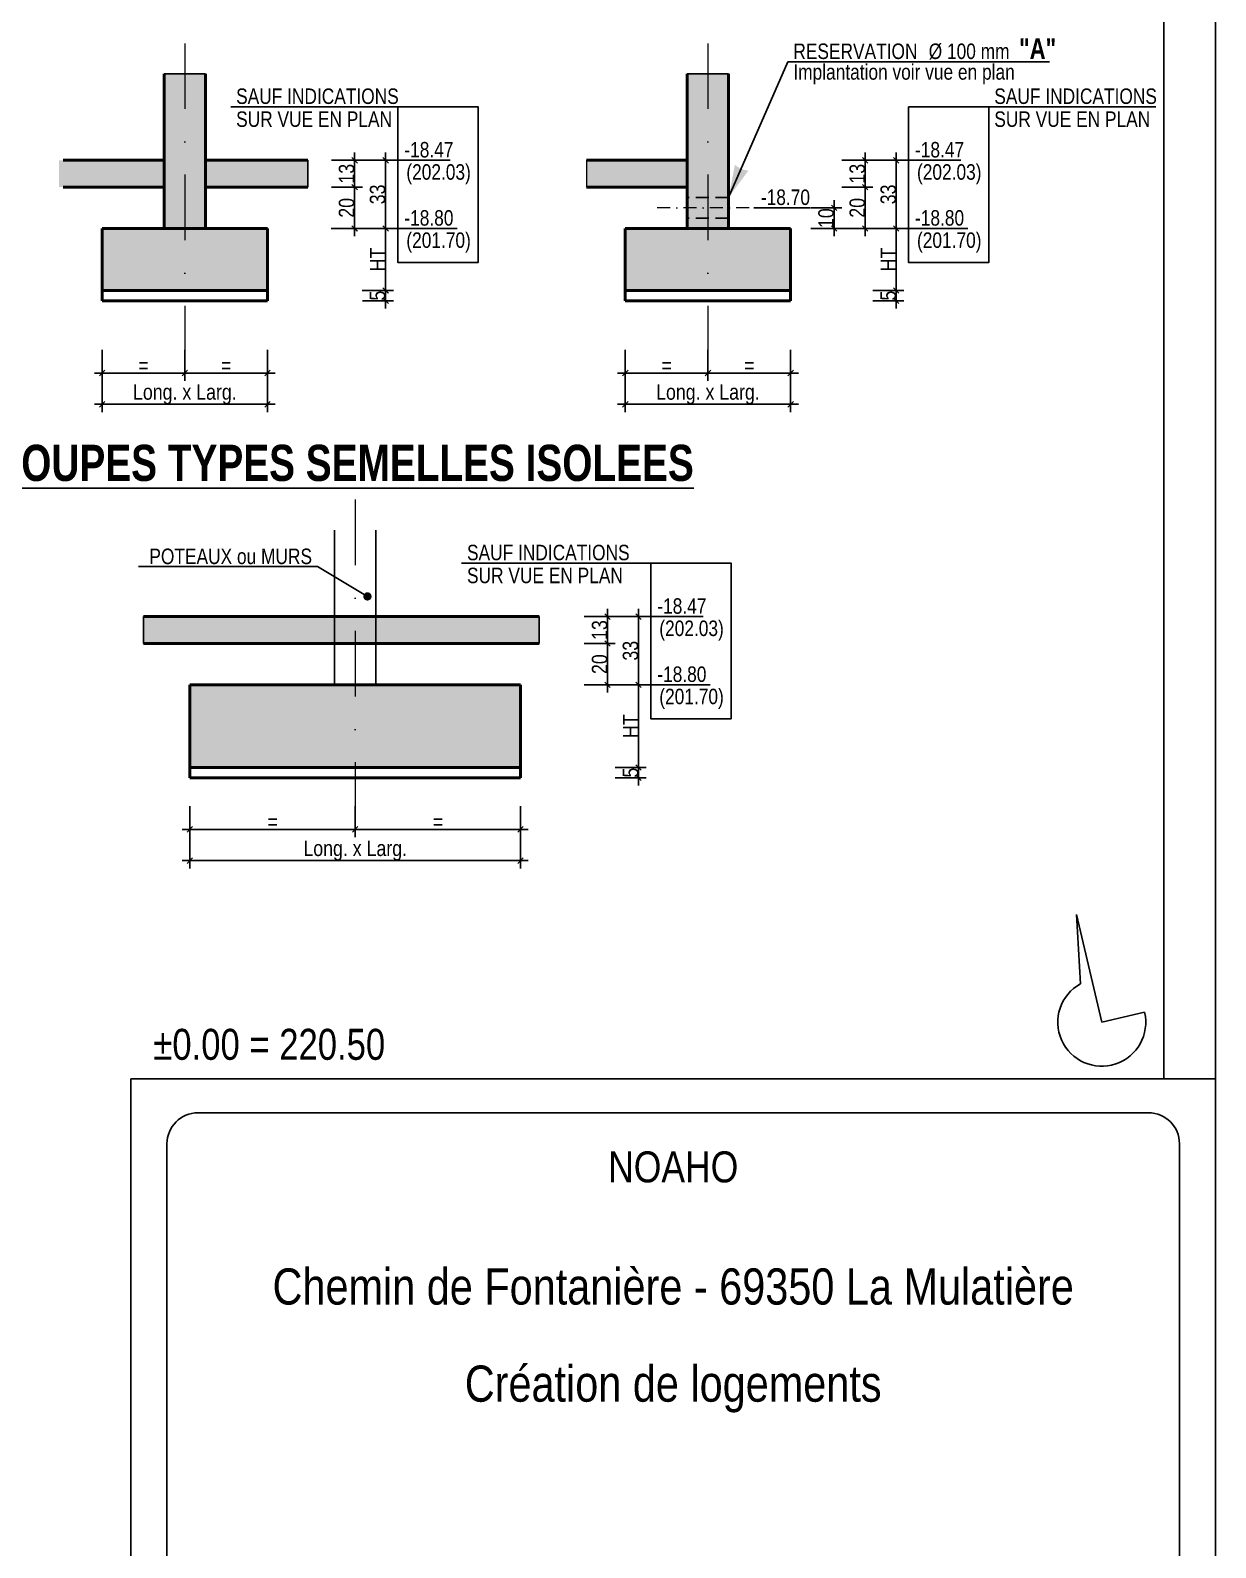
# Model space of a CAD drawing. Header units: centimetres. Extents: x -40 to 58779, y 2083 to 6283.
# Drawn here: x 57632 to 58779, y 3114 to 4583 of the extents above; entities that cross this region are included whole.
import ezdxf
from ezdxf.enums import TextEntityAlignment as Align

# ---------------------------------------------------------------- set-up
doc = ezdxf.new("R2010")
doc.units = ezdxf.units.CM
doc.header["$PDMODE"] = 1
doc.header["$PDSIZE"] = -2
for name, pattern in [('CACHEX2', [19.05, 12.7, -6.35]), ('TIRETPT2', [12.7, 6.35, -3.175, 0, -3.175]), ('TIRETPTX2', [50.8, 25.4, -12.7, 0, -12.7])]:
    doc.linetypes.add(name, pattern=pattern)
for name, color, linetype in [('01-cartouche', 7, 'Continuous'), ('01-cartouche-cage A', 7, 'Continuous'), ('01_cote_gen', 4, 'Continuous'), ('01_linteaux', 2, 'Continuous'), ('01_poch_BN', 9, 'Continuous'), ('01_poch_murs', 253, 'Continuous'), ('01_poch_poteaux', 250, 'Continuous'), ('01_texte', 230, 'Continuous'), ('AA_COTES', 2, 'Continuous')]:
    doc.layers.add(name, color=color, linetype=linetype)
doc.layers.add('01_murs_coup', color=5, linetype='Continuous', lineweight=60)
doc.layers.add('01_tram_axes', color=2, linetype='TIRETPTX2', lineweight=9)
doc.styles.add('impact', font='impact.ttf')
doc.styles.add('MATTE_TXT', font='arial.ttf')
doc.styles.add('STYLE2', font='ARIALN.TTF')
doc.styles.add('stylemattecart', font='ARIALN.TTF')
doc.dimstyles.new('JB25', dxfattribs={"dimscale": 0.1, "dimtxt": 150, "dimasz": 15, "dimexe": 0.1, "dimexo": 0.1, "dimgap": 0.09, "dimtad": 1, "dimdec": 1, "dimlfac": 0.5, "dimdsep": 46, "dimtxsty": 'STYLE2', "dimblk1": 'BOND_G', "dimblk2": 'BOND_D', "dimsah": 1, "dimcen": 1.5, "dimdle": 0.01, "dimse1": 1, "dimse2": 1, "dimclrd": 4, "dimclre": 2, "dimclrt": 6, "dimazin": 2, "dimtfac": 2.333333, "dimtdec": 1, "dimtix": 1, "dimtmove": 2, "dimatfit": 3, "dimldrblk": 'BOND_G', "dimfxl": 1, "dimtolj": 1, "dimtzin": 0, "dimarcsym": 0})

# ---------------------------------------------------------------- blocks, each defined once
blk = doc.blocks.new('cartstruc')
at = {"layer": '01-cartouche-cage A', "linetype": 'Continuous'}
for p, q in [((0, 1485), (-1050, 1485)), ((-1050, 1485), (-1050, 0)), ((0, 0), (0, 1485))]:
    blk.add_line(p, q, dxfattribs=at)
at = {"layer": '01-cartouche-cage A', "color": 7, "linetype": 'Continuous'}
for p, q in [((-985, 1452), (-65, 1452)), ((-1015, 60), (-1015, 1422)), ((-35, 1422), (-35, 292.1))]:
    blk.add_line(p, q, dxfattribs=at)
for centre, start, end in [((-985, 1422), 90, 180), ((-65, 1422), 0, 90)]:
    blk.add_arc(centre, 30, start, end, dxfattribs=at)
at = {"layer": '01-cartouche-cage A', "color": 7, "style": 'stylemattecart'}
for tag, height, p in [('NOMCLIENT', 30, (-525, 1399.6)), ('ADRESSE1CLIENT', 25, (-525, 1326.7)), ('ADRESSE2CLIENT', 25, (-525, 1283.9)), ('NOMAFFAIRE1', 45, (-525.1, 1189.8)), ('NOMAFFAIRE2', 45, (-525.1, 1110.4)), ('NOMAFFAIRE3', 45, (-525.1, 1031.7)), ('ADRESSE1AFFAIRE', 20, (-525.1, 943.3)), ('ADRESSE2AFFAIRE', 20, (-525.1, 909.2)), ('INDICE-A', 15, (-959.1, 428.4)), ('DATE-A', 15, (-861.9, 428.4)), ('INDICE-B', 15, (-959.1, 400.5)), ('DATE-B', 15, (-861.9, 400.5)), ('INDICE-C', 15, (-959.1, 369.4)), ('DATE-C', 15, (-861.9, 369.4)), ('INDICE-D', 15, (-959.1, 338.3)), ('DATE-D', 15, (-861.9, 338.3)), ('INDICE-E', 15, (-959.1, 307.2)), ('DATE-E', 15, (-861.9, 307.2)), ('INDICE-F', 15, (-959.1, 276.1)), ('DATE-F', 15, (-861.9, 276.1))]:
    blk.add_attdef(tag, text='', height=height, dxfattribs=at).set_placement(p, align=Align.MIDDLE_CENTER)
for tag, height, p in [('NOMARCHI', 15, (-831.1, 803.3)), ('MODEL', 15, (-408.9, 803.3)), ('BETSTRUCTURE', 15, (-831.1, 776.5)), ('MOE', 15, (-408.9, 776.5)), ('BETFLUIDES', 15, (-831.1, 749.5)), ('CSPS', 15, (-408.9, 749.5)), ('ECONOMISTE', 15, (-831.1, 722.7)), ('OPC', 15, (-408.9, 722.7)), ('BDC', 15, (-831.1, 695.9)), ('NOMENTREPRISE', 15, (-408.9, 695.9)), ('NUMBAT', 27, (-249.5, 614.7)), ('PHASE', 35, (-249.5, 537.9)), ('CONT-SOL', 12, (-138.6, 490.2)), ('NOMDESS', 15, (-451.8, 132.3)), ('NOMING', 15, (-451.8, 104.3)), ('ECH', 15, (-451.8, 76.3)), ('NUMAFF', 25, (-196.3, 48.9))]:
    blk.add_attdef(tag, text='', height=height, dxfattribs=at).set_placement(p, align=Align.BOTTOM_LEFT)
at = {"layer": '01-cartouche-cage A', "color": 7, "style": 'stylemattecart', "width": 0.8}
for tag, p in [('TITRTEPLAN1', (-677.3, 664.6)), ('TITRTEPLAN2', (-677.3, 610.2)), ('TITRTEPLAN3', (-677.3, 556)), ('TITRTEPLAN4', (-677.3, 501.4))]:
    blk.add_attdef(tag, text='', height=33, dxfattribs=at).set_placement(p, align=Align.MIDDLE_CENTER)
at = {"layer": '01-cartouche-cage A', "color": 7, "style": 'stylemattecart'}
for tag, p in [('MODIF-A', (-802.6, 428.4)), ('MODIF-B', (-802.6, 400.5)), ('MODIF-C', (-802.6, 369.4)), ('MODIF-D', (-802.6, 338.3)), ('MODIF-E', (-802.6, 307.2)), ('MODIF-F', (-802.6, 276.1))]:
    blk.add_attdef(tag, text='', height=15, dxfattribs=at).set_placement(p, align=Align.MIDDLE_LEFT)
at = {"layer": '01-cartouche-cage A', "color": 255, "style": 'stylemattecart'}
for tag, height, p in [('N°P', 35, (-321, 256)), ('IP', 35, (-210.3, 256)), ('DATEPLAN', 15, (-257.7, 226.8))]:
    blk.add_attdef(tag, text='', height=height, dxfattribs=at).set_placement(p, align=Align.BOTTOM_LEFT)
blk = doc.blocks.new('BOND_G')
at = {"layer": 'AA_COTES', "color": 0}
for p, q in [((0, -5), (0, 15)), ((5, 0), (-5, 0)), ((1.77, 1.77), (-1.77, -1.77))]:
    blk.add_line(p, q, dxfattribs=at)
blk = doc.blocks.new('BOND_D')
at = {"layer": 'AA_COTES', "color": 0}
for p, q in [((5, 0), (-5, 0)), ((-1.77, -1.77), (1.77, 1.77)), ((0, 5), (0, -15))]:
    blk.add_line(p, q, dxfattribs=at)
blk = doc.blocks.new('*D1746')
at = {"layer": '01_poch_poteaux', "color": 4, "lineweight": -2, "transparency": 16777216}
blk.add_line((58105, 3809.3), (57948, 3809.3), dxfattribs=at)
at = {"layer": 'Defpoints', "color": 0, "lineweight": 0, "transparency": 16777216}
for p in [(58106.5, 3859.2), (57946.5, 3847.3), (57946.5, 3809.3)]:
    blk.add_point(p, dxfattribs=at)
at = {"layer": '01_poch_poteaux', "color": 4, "lineweight": -2, "transparency": 16777216, "xscale": 1.5, "yscale": 1.5, "zscale": 1.5, "rotation": 180}
blk.add_blockref('BOND_D', (57946.5, 3809.3), dxfattribs=at)
at = {"layer": '01_poch_poteaux', "color": 4, "lineweight": -2, "transparency": 16777216, "xscale": 1.5, "yscale": 1.5, "zscale": 1.5}
blk.add_blockref('BOND_G', (58106.5, 3809.3), dxfattribs=at)
at = {"layer": '01_poch_poteaux', "color": 6, "transparency": 16777216, "insert": (58026.5, 3816.8), "char_height": 15, "attachment_point": 5, "style": 'STYLE2'}
blk.add_mtext('\\A1;=', dxfattribs=at)
blk = doc.blocks.new('*D1747')
at = {"layer": '01_poch_poteaux', "color": 4, "lineweight": -2, "transparency": 16777216}
blk.add_line((57945, 3809.3), (57788, 3809.3), dxfattribs=at)
at = {"layer": 'Defpoints', "color": 0, "lineweight": 0, "transparency": 16777216}
for p in [(57946.5, 3859.2), (57786.5, 3847.3), (57786.5, 3809.3)]:
    blk.add_point(p, dxfattribs=at)
at = {"layer": '01_poch_poteaux', "color": 4, "lineweight": -2, "transparency": 16777216, "xscale": 1.5, "yscale": 1.5, "zscale": 1.5, "rotation": 180}
blk.add_blockref('BOND_D', (57786.5, 3809.3), dxfattribs=at)
at = {"layer": '01_poch_poteaux', "color": 4, "lineweight": -2, "transparency": 16777216, "xscale": 1.5, "yscale": 1.5, "zscale": 1.5}
blk.add_blockref('BOND_G', (57946.5, 3809.3), dxfattribs=at)
at = {"layer": '01_poch_poteaux', "color": 6, "transparency": 16777216, "insert": (57866.5, 3816.8), "char_height": 15, "attachment_point": 5, "style": 'STYLE2'}
blk.add_mtext('\\A1;=', dxfattribs=at)
blk = doc.blocks.new('*D1748')
at = {"layer": '01_cote_gen', "color": 4, "lineweight": -2, "transparency": 16777216}
blk.add_line((58190.7, 4013.7), (58190.7, 3990.7), dxfattribs=at)
at = {"layer": 'Defpoints', "color": 0, "lineweight": 0, "transparency": 16777216}
for p in [(58168.2, 4015.2), (58168.2, 3989.2), (58190.7, 3989.2)]:
    blk.add_point(p, dxfattribs=at)
at = {"layer": '01_cote_gen', "color": 4, "lineweight": -2, "transparency": 16777216, "xscale": 1.5, "yscale": 1.5, "zscale": 1.5}
for name, p, rotation in [('BOND_G', (58190.7, 4015.2), 90), ('BOND_D', (58190.7, 3989.2), 270)]:
    blk.add_blockref(name, p, dxfattribs=dict(at, rotation=rotation))
at = {"layer": '01_cote_gen', "color": 6, "transparency": 16777216, "insert": (58183.1, 4002.2), "char_height": 15, "attachment_point": 5, "rotation": 90, "style": 'STYLE2'}
blk.add_mtext('\\A1;13', dxfattribs=at)
blk = doc.blocks.new('*D1749')
at = {"layer": '01_cote_gen', "color": 4, "lineweight": -2, "transparency": 16777216}
blk.add_line((58190.7, 3987.7), (58190.7, 3950.7), dxfattribs=at)
at = {"layer": 'Defpoints', "color": 0, "lineweight": 0, "transparency": 16777216}
for p in [(58168.2, 3989.2), (58150.3, 3949.2), (58190.7, 3949.2)]:
    blk.add_point(p, dxfattribs=at)
at = {"layer": '01_cote_gen', "color": 4, "lineweight": -2, "transparency": 16777216, "xscale": 1.5, "yscale": 1.5, "zscale": 1.5}
for name, p, rotation in [('BOND_G', (58190.7, 3989.2), 90), ('BOND_D', (58190.7, 3949.2), 270)]:
    blk.add_blockref(name, p, dxfattribs=dict(at, rotation=rotation))
at = {"layer": '01_cote_gen', "color": 6, "transparency": 16777216, "insert": (58183.1, 3969.2), "char_height": 15, "attachment_point": 5, "rotation": 90, "style": 'STYLE2'}
blk.add_mtext('\\A1;20', dxfattribs=at)
blk = doc.blocks.new('*D1750')
at = {"layer": '01_cote_gen', "color": 4, "lineweight": -2, "transparency": 16777216}
blk.add_line((58105, 3779), (57788, 3779), dxfattribs=at)
at = {"layer": 'Defpoints', "color": 0, "lineweight": 0, "transparency": 16777216}
for p in [(57786.5, 3801.8), (58106.5, 3801.8), (57786.5, 3779)]:
    blk.add_point(p, dxfattribs=at)
at = {"layer": '01_cote_gen', "color": 4, "lineweight": -2, "transparency": 16777216, "xscale": 1.5, "yscale": 1.5, "zscale": 1.5, "rotation": 180}
blk.add_blockref('BOND_D', (57786.5, 3779), dxfattribs=at)
at = {"layer": '01_cote_gen', "color": 4, "lineweight": -2, "transparency": 16777216, "xscale": 1.5, "yscale": 1.5, "zscale": 1.5}
blk.add_blockref('BOND_G', (58106.5, 3779), dxfattribs=at)
at = {"layer": '01_cote_gen', "color": 6, "transparency": 16777216, "insert": (57946.5, 3788.7), "char_height": 15, "attachment_point": 5, "style": 'STYLE2'}
blk.add_mtext('\\A1;Long. x Larg.', dxfattribs=at)
blk = doc.blocks.new('*D1751')
at = {"layer": '01_cote_gen', "color": 4, "lineweight": -2, "transparency": 16777216}
blk.add_line((58220.7, 3867.7), (58220.7, 3860.7), dxfattribs=at)
at = {"layer": 'Defpoints', "color": 0, "lineweight": 0, "transparency": 16777216}
for p in [(58180.3, 3869.2), (58180.3, 3859.2), (58220.7, 3859.2)]:
    blk.add_point(p, dxfattribs=at)
at = {"layer": '01_cote_gen', "color": 4, "lineweight": -2, "transparency": 16777216, "xscale": 1.5, "yscale": 1.5, "zscale": 1.5}
for name, p, rotation in [('BOND_G', (58220.7, 3869.2), 90), ('BOND_D', (58220.7, 3859.2), 270)]:
    blk.add_blockref(name, p, dxfattribs=dict(at, rotation=rotation))
at = {"layer": '01_cote_gen', "color": 6, "transparency": 16777216, "insert": (58213.1, 3864.2), "char_height": 15, "attachment_point": 5, "rotation": 90, "style": 'STYLE2'}
blk.add_mtext('\\A1;5', dxfattribs=at)
blk = doc.blocks.new('*D1752')
at = {"layer": '01_cote_gen', "color": 4, "lineweight": -2, "transparency": 16777216}
blk.add_line((58220.7, 3947.7), (58220.7, 3870.7), dxfattribs=at)
at = {"layer": 'Defpoints', "color": 0, "lineweight": 0, "transparency": 16777216}
for p in [(58198.2, 3949.2), (58198.2, 3869.2), (58220.7, 3869.2)]:
    blk.add_point(p, dxfattribs=at)
at = {"layer": '01_cote_gen', "color": 4, "lineweight": -2, "transparency": 16777216, "xscale": 1.5, "yscale": 1.5, "zscale": 1.5}
for name, p, rotation in [('BOND_G', (58220.7, 3949.2), 90), ('BOND_D', (58220.7, 3869.2), 270)]:
    blk.add_blockref(name, p, dxfattribs=dict(at, rotation=rotation))
at = {"layer": '01_cote_gen', "color": 6, "transparency": 16777216, "insert": (58213.2, 3909.2), "char_height": 15, "attachment_point": 5, "rotation": 90, "style": 'STYLE2'}
blk.add_mtext('\\A1;HT', dxfattribs=at)
blk = doc.blocks.new('*D1753')
at = {"layer": '01_cote_gen', "color": 4, "lineweight": -2, "transparency": 16777216}
blk.add_line((58220.7, 4013.7), (58220.7, 3950.7), dxfattribs=at)
at = {"layer": 'Defpoints', "color": 0, "lineweight": 0, "transparency": 16777216}
for p in [(58198.2, 4015.2), (58207.2, 3949.2), (58220.7, 3949.2)]:
    blk.add_point(p, dxfattribs=at)
at = {"layer": '01_cote_gen', "color": 4, "lineweight": -2, "transparency": 16777216, "xscale": 1.5, "yscale": 1.5, "zscale": 1.5}
for name, p, rotation in [('BOND_G', (58220.7, 4015.2), 90), ('BOND_D', (58220.7, 3949.2), 270)]:
    blk.add_blockref(name, p, dxfattribs=dict(at, rotation=rotation))
at = {"layer": '01_cote_gen', "color": 6, "transparency": 16777216, "insert": (58213, 3982.2), "char_height": 15, "attachment_point": 5, "rotation": 90, "style": 'STYLE2'}
blk.add_mtext('\\A1;33', dxfattribs=at)
blk = doc.blocks.new('*D1754')
at = {"layer": '01_poch_poteaux', "color": 4, "lineweight": -2, "transparency": 16777216}
blk.add_line((57860.1, 4251), (57783.1, 4251), dxfattribs=at)
at = {"layer": 'Defpoints', "color": 0, "lineweight": 0, "transparency": 16777216}
for p in [(57861.6, 4320.9), (57781.6, 4309), (57781.6, 4251)]:
    blk.add_point(p, dxfattribs=at)
at = {"layer": '01_poch_poteaux', "color": 4, "lineweight": -2, "transparency": 16777216, "xscale": 1.5, "yscale": 1.5, "zscale": 1.5, "rotation": 180}
blk.add_blockref('BOND_D', (57781.6, 4251), dxfattribs=at)
at = {"layer": '01_poch_poteaux', "color": 4, "lineweight": -2, "transparency": 16777216, "xscale": 1.5, "yscale": 1.5, "zscale": 1.5}
blk.add_blockref('BOND_G', (57861.6, 4251), dxfattribs=at)
at = {"layer": '01_poch_poteaux', "color": 6, "transparency": 16777216, "insert": (57821.6, 4258.5), "char_height": 15, "attachment_point": 5, "style": 'STYLE2'}
blk.add_mtext('\\A1;=', dxfattribs=at)
blk = doc.blocks.new('*D1755')
at = {"layer": '01_poch_poteaux', "color": 4, "lineweight": -2, "transparency": 16777216}
blk.add_line((57780.1, 4251), (57703.1, 4251), dxfattribs=at)
at = {"layer": 'Defpoints', "color": 0, "lineweight": 0, "transparency": 16777216}
for p in [(57781.6, 4320.9), (57701.6, 4309), (57701.6, 4251)]:
    blk.add_point(p, dxfattribs=at)
at = {"layer": '01_poch_poteaux', "color": 4, "lineweight": -2, "transparency": 16777216, "xscale": 1.5, "yscale": 1.5, "zscale": 1.5, "rotation": 180}
blk.add_blockref('BOND_D', (57701.6, 4251), dxfattribs=at)
at = {"layer": '01_poch_poteaux', "color": 4, "lineweight": -2, "transparency": 16777216, "xscale": 1.5, "yscale": 1.5, "zscale": 1.5}
blk.add_blockref('BOND_G', (57781.6, 4251), dxfattribs=at)
at = {"layer": '01_poch_poteaux', "color": 6, "transparency": 16777216, "insert": (57741.6, 4258.5), "char_height": 15, "attachment_point": 5, "style": 'STYLE2'}
blk.add_mtext('\\A1;=', dxfattribs=at)
blk = doc.blocks.new('*D1756')
at = {"layer": '01_cote_gen', "color": 4, "lineweight": -2, "transparency": 16777216}
blk.add_line((57860.1, 4220.7), (57703.1, 4220.7), dxfattribs=at)
at = {"layer": 'Defpoints', "color": 0, "lineweight": 0, "transparency": 16777216}
for p in [(57701.6, 4243.5), (57861.6, 4243.5), (57701.6, 4220.7)]:
    blk.add_point(p, dxfattribs=at)
at = {"layer": '01_cote_gen', "color": 4, "lineweight": -2, "transparency": 16777216, "xscale": 1.5, "yscale": 1.5, "zscale": 1.5, "rotation": 180}
blk.add_blockref('BOND_D', (57701.6, 4220.7), dxfattribs=at)
at = {"layer": '01_cote_gen', "color": 4, "lineweight": -2, "transparency": 16777216, "xscale": 1.5, "yscale": 1.5, "zscale": 1.5}
blk.add_blockref('BOND_G', (57861.6, 4220.7), dxfattribs=at)
at = {"layer": '01_cote_gen', "color": 6, "transparency": 16777216, "insert": (57781.6, 4230.4), "char_height": 15, "attachment_point": 5, "style": 'STYLE2'}
blk.add_mtext('\\A1;Long. x Larg.', dxfattribs=at)
blk = doc.blocks.new('*D1757')
at = {"layer": '01_cote_gen', "color": 4, "lineweight": -2, "transparency": 16777216}
blk.add_line((57945.9, 4455.4), (57945.9, 4432.4), dxfattribs=at)
at = {"layer": 'Defpoints', "color": 0, "lineweight": 0, "transparency": 16777216}
for p in [(57923.4, 4456.9), (57923.4, 4430.9), (57945.9, 4430.9)]:
    blk.add_point(p, dxfattribs=at)
at = {"layer": '01_cote_gen', "color": 4, "lineweight": -2, "transparency": 16777216, "xscale": 1.5, "yscale": 1.5, "zscale": 1.5}
for name, p, rotation in [('BOND_G', (57945.9, 4456.9), 90), ('BOND_D', (57945.9, 4430.9), 270)]:
    blk.add_blockref(name, p, dxfattribs=dict(at, rotation=rotation))
at = {"layer": '01_cote_gen', "color": 6, "transparency": 16777216, "insert": (57938.2, 4443.9), "char_height": 15, "attachment_point": 5, "rotation": 90, "style": 'STYLE2'}
blk.add_mtext('\\A1;13', dxfattribs=at)
blk = doc.blocks.new('*D1758')
at = {"layer": '01_cote_gen', "color": 4, "lineweight": -2, "transparency": 16777216}
blk.add_line((57945.9, 4429.4), (57945.9, 4392.4), dxfattribs=at)
at = {"layer": 'Defpoints', "color": 0, "lineweight": 0, "transparency": 16777216}
for p in [(57923.4, 4430.9), (57905.5, 4390.9), (57945.9, 4390.9)]:
    blk.add_point(p, dxfattribs=at)
at = {"layer": '01_cote_gen', "color": 4, "lineweight": -2, "transparency": 16777216, "xscale": 1.5, "yscale": 1.5, "zscale": 1.5}
for name, p, rotation in [('BOND_G', (57945.9, 4430.9), 90), ('BOND_D', (57945.9, 4390.9), 270)]:
    blk.add_blockref(name, p, dxfattribs=dict(at, rotation=rotation))
at = {"layer": '01_cote_gen', "color": 6, "transparency": 16777216, "insert": (57938.2, 4410.9), "char_height": 15, "attachment_point": 5, "rotation": 90, "style": 'STYLE2'}
blk.add_mtext('\\A1;20', dxfattribs=at)
blk = doc.blocks.new('*D1759')
at = {"layer": '01_cote_gen', "color": 4, "lineweight": -2, "transparency": 16777216}
blk.add_line((57975.9, 4329.4), (57975.9, 4322.4), dxfattribs=at)
at = {"layer": 'Defpoints', "color": 0, "lineweight": 0, "transparency": 16777216}
for p in [(57935.5, 4330.9), (57935.5, 4320.9), (57975.9, 4320.9)]:
    blk.add_point(p, dxfattribs=at)
at = {"layer": '01_cote_gen', "color": 4, "lineweight": -2, "transparency": 16777216, "xscale": 1.5, "yscale": 1.5, "zscale": 1.5}
for name, p, rotation in [('BOND_G', (57975.9, 4330.9), 90), ('BOND_D', (57975.9, 4320.9), 270)]:
    blk.add_blockref(name, p, dxfattribs=dict(at, rotation=rotation))
at = {"layer": '01_cote_gen', "color": 6, "transparency": 16777216, "insert": (57968.2, 4325.9), "char_height": 15, "attachment_point": 5, "rotation": 90, "style": 'STYLE2'}
blk.add_mtext('\\A1;5', dxfattribs=at)
blk = doc.blocks.new('*D1760')
at = {"layer": '01_cote_gen', "color": 4, "lineweight": -2, "transparency": 16777216}
blk.add_line((57975.9, 4389.4), (57975.9, 4332.4), dxfattribs=at)
at = {"layer": 'Defpoints', "color": 0, "lineweight": 0, "transparency": 16777216}
for p in [(57953.4, 4390.9), (57953.4, 4330.9), (57975.9, 4330.9)]:
    blk.add_point(p, dxfattribs=at)
at = {"layer": '01_cote_gen', "color": 4, "lineweight": -2, "transparency": 16777216, "xscale": 1.5, "yscale": 1.5, "zscale": 1.5}
for name, p, rotation in [('BOND_G', (57975.9, 4390.9), 90), ('BOND_D', (57975.9, 4330.9), 270)]:
    blk.add_blockref(name, p, dxfattribs=dict(at, rotation=rotation))
at = {"layer": '01_cote_gen', "color": 6, "transparency": 16777216, "insert": (57968.4, 4360.9), "char_height": 15, "attachment_point": 5, "rotation": 90, "style": 'STYLE2'}
blk.add_mtext('\\A1;HT', dxfattribs=at)
blk = doc.blocks.new('*D1761')
at = {"layer": '01_cote_gen', "color": 4, "lineweight": -2, "transparency": 16777216}
blk.add_line((57975.9, 4455.4), (57975.9, 4392.4), dxfattribs=at)
at = {"layer": 'Defpoints', "color": 0, "lineweight": 0, "transparency": 16777216}
for p in [(57953.4, 4456.9), (57962.4, 4390.9), (57975.9, 4390.9)]:
    blk.add_point(p, dxfattribs=at)
at = {"layer": '01_cote_gen', "color": 4, "lineweight": -2, "transparency": 16777216, "xscale": 1.5, "yscale": 1.5, "zscale": 1.5}
for name, p, rotation in [('BOND_G', (57975.9, 4456.9), 90), ('BOND_D', (57975.9, 4390.9), 270)]:
    blk.add_blockref(name, p, dxfattribs=dict(at, rotation=rotation))
at = {"layer": '01_cote_gen', "color": 6, "transparency": 16777216, "insert": (57968.2, 4423.9), "char_height": 15, "attachment_point": 5, "rotation": 90, "style": 'STYLE2'}
blk.add_mtext('\\A1;33', dxfattribs=at)
blk = doc.blocks.new('*D1767')
at = {"layer": '01_poch_poteaux', "color": 4, "lineweight": -2, "transparency": 16777216}
blk.add_line((58366.4, 4251), (58289.4, 4251), dxfattribs=at)
at = {"layer": 'Defpoints', "color": 0, "lineweight": 0, "transparency": 16777216}
for p in [(58367.9, 4320.9), (58287.9, 4309), (58287.9, 4251)]:
    blk.add_point(p, dxfattribs=at)
at = {"layer": '01_poch_poteaux', "color": 4, "lineweight": -2, "transparency": 16777216, "xscale": 1.5, "yscale": 1.5, "zscale": 1.5, "rotation": 180}
blk.add_blockref('BOND_D', (58287.9, 4251), dxfattribs=at)
at = {"layer": '01_poch_poteaux', "color": 4, "lineweight": -2, "transparency": 16777216, "xscale": 1.5, "yscale": 1.5, "zscale": 1.5}
blk.add_blockref('BOND_G', (58367.9, 4251), dxfattribs=at)
at = {"layer": '01_poch_poteaux', "color": 6, "transparency": 16777216, "insert": (58327.9, 4258.5), "char_height": 15, "attachment_point": 5, "style": 'STYLE2'}
blk.add_mtext('\\A1;=', dxfattribs=at)
blk = doc.blocks.new('*D1768')
at = {"layer": '01_poch_poteaux', "color": 4, "lineweight": -2, "transparency": 16777216}
blk.add_line((58286.4, 4251), (58209.4, 4251), dxfattribs=at)
at = {"layer": 'Defpoints', "color": 0, "lineweight": 0, "transparency": 16777216}
for p in [(58287.9, 4320.9), (58207.9, 4309), (58207.9, 4251)]:
    blk.add_point(p, dxfattribs=at)
at = {"layer": '01_poch_poteaux', "color": 4, "lineweight": -2, "transparency": 16777216, "xscale": 1.5, "yscale": 1.5, "zscale": 1.5, "rotation": 180}
blk.add_blockref('BOND_D', (58207.9, 4251), dxfattribs=at)
at = {"layer": '01_poch_poteaux', "color": 4, "lineweight": -2, "transparency": 16777216, "xscale": 1.5, "yscale": 1.5, "zscale": 1.5}
blk.add_blockref('BOND_G', (58287.9, 4251), dxfattribs=at)
at = {"layer": '01_poch_poteaux', "color": 6, "transparency": 16777216, "insert": (58247.9, 4258.5), "char_height": 15, "attachment_point": 5, "style": 'STYLE2'}
blk.add_mtext('\\A1;=', dxfattribs=at)
blk = doc.blocks.new('*D1769')
at = {"layer": '01_cote_gen', "color": 4, "lineweight": -2, "transparency": 16777216}
blk.add_line((58366.4, 4220.7), (58209.4, 4220.7), dxfattribs=at)
at = {"layer": 'Defpoints', "color": 0, "lineweight": 0, "transparency": 16777216}
for p in [(58207.9, 4243.5), (58367.9, 4243.5), (58207.9, 4220.7)]:
    blk.add_point(p, dxfattribs=at)
at = {"layer": '01_cote_gen', "color": 4, "lineweight": -2, "transparency": 16777216, "xscale": 1.5, "yscale": 1.5, "zscale": 1.5, "rotation": 180}
blk.add_blockref('BOND_D', (58207.9, 4220.7), dxfattribs=at)
at = {"layer": '01_cote_gen', "color": 4, "lineweight": -2, "transparency": 16777216, "xscale": 1.5, "yscale": 1.5, "zscale": 1.5}
blk.add_blockref('BOND_G', (58367.9, 4220.7), dxfattribs=at)
at = {"layer": '01_cote_gen', "color": 6, "transparency": 16777216, "insert": (58287.9, 4230.4), "char_height": 15, "attachment_point": 5, "style": 'STYLE2'}
blk.add_mtext('\\A1;Long. x Larg.', dxfattribs=at)
blk = doc.blocks.new('*D1762')
at = {"layer": '01_cote_gen', "color": 4, "lineweight": -2, "transparency": 16777216}
blk.add_line((58440.1, 4455.4), (58440.1, 4432.4), dxfattribs=at)
at = {"layer": 'Defpoints', "color": 0, "lineweight": 0, "transparency": 16777216}
for p in [(58417.6, 4456.9), (58417.6, 4430.9), (58440.1, 4430.9)]:
    blk.add_point(p, dxfattribs=at)
at = {"layer": '01_cote_gen', "color": 4, "lineweight": -2, "transparency": 16777216, "xscale": 1.5, "yscale": 1.5, "zscale": 1.5}
for name, p, rotation in [('BOND_G', (58440.1, 4456.9), 90), ('BOND_D', (58440.1, 4430.9), 270)]:
    blk.add_blockref(name, p, dxfattribs=dict(at, rotation=rotation))
at = {"layer": '01_cote_gen', "color": 6, "transparency": 16777216, "insert": (58432.5, 4443.9), "char_height": 15, "attachment_point": 5, "rotation": 90, "style": 'STYLE2'}
blk.add_mtext('\\A1;13', dxfattribs=at)
blk = doc.blocks.new('*D1763')
at = {"layer": '01_cote_gen', "color": 4, "lineweight": -2, "transparency": 16777216}
blk.add_line((58440.1, 4429.4), (58440.1, 4392.4), dxfattribs=at)
at = {"layer": 'Defpoints', "color": 0, "lineweight": 0, "transparency": 16777216}
for p in [(58417.6, 4430.9), (58399.7, 4390.9), (58440.1, 4390.9)]:
    blk.add_point(p, dxfattribs=at)
at = {"layer": '01_cote_gen', "color": 4, "lineweight": -2, "transparency": 16777216, "xscale": 1.5, "yscale": 1.5, "zscale": 1.5}
for name, p, rotation in [('BOND_G', (58440.1, 4430.9), 90), ('BOND_D', (58440.1, 4390.9), 270)]:
    blk.add_blockref(name, p, dxfattribs=dict(at, rotation=rotation))
at = {"layer": '01_cote_gen', "color": 6, "transparency": 16777216, "insert": (58432.5, 4410.9), "char_height": 15, "attachment_point": 5, "rotation": 90, "style": 'STYLE2'}
blk.add_mtext('\\A1;20', dxfattribs=at)
blk = doc.blocks.new('*D1764')
at = {"layer": '01_cote_gen', "color": 4, "lineweight": -2, "transparency": 16777216}
blk.add_line((58470.1, 4329.4), (58470.1, 4322.4), dxfattribs=at)
at = {"layer": 'Defpoints', "color": 0, "lineweight": 0, "transparency": 16777216}
for p in [(58429.7, 4330.9), (58429.7, 4320.9), (58470.1, 4320.9)]:
    blk.add_point(p, dxfattribs=at)
at = {"layer": '01_cote_gen', "color": 4, "lineweight": -2, "transparency": 16777216, "xscale": 1.5, "yscale": 1.5, "zscale": 1.5}
for name, p, rotation in [('BOND_G', (58470.1, 4330.9), 90), ('BOND_D', (58470.1, 4320.9), 270)]:
    blk.add_blockref(name, p, dxfattribs=dict(at, rotation=rotation))
at = {"layer": '01_cote_gen', "color": 6, "transparency": 16777216, "insert": (58462.5, 4325.9), "char_height": 15, "attachment_point": 5, "rotation": 90, "style": 'STYLE2'}
blk.add_mtext('\\A1;5', dxfattribs=at)
blk = doc.blocks.new('*D1765')
at = {"layer": '01_cote_gen', "color": 4, "lineweight": -2, "transparency": 16777216}
blk.add_line((58470.1, 4389.4), (58470.1, 4332.4), dxfattribs=at)
at = {"layer": 'Defpoints', "color": 0, "lineweight": 0, "transparency": 16777216}
for p in [(58447.6, 4390.9), (58447.6, 4330.9), (58470.1, 4330.9)]:
    blk.add_point(p, dxfattribs=at)
at = {"layer": '01_cote_gen', "color": 4, "lineweight": -2, "transparency": 16777216, "xscale": 1.5, "yscale": 1.5, "zscale": 1.5}
for name, p, rotation in [('BOND_G', (58470.1, 4390.9), 90), ('BOND_D', (58470.1, 4330.9), 270)]:
    blk.add_blockref(name, p, dxfattribs=dict(at, rotation=rotation))
at = {"layer": '01_cote_gen', "color": 6, "transparency": 16777216, "insert": (58462.6, 4360.9), "char_height": 15, "attachment_point": 5, "rotation": 90, "style": 'STYLE2'}
blk.add_mtext('\\A1;HT', dxfattribs=at)
blk = doc.blocks.new('*D1766')
at = {"layer": '01_cote_gen', "color": 4, "lineweight": -2, "transparency": 16777216}
blk.add_line((58470.1, 4455.4), (58470.1, 4392.4), dxfattribs=at)
at = {"layer": 'Defpoints', "color": 0, "lineweight": 0, "transparency": 16777216}
for p in [(58447.6, 4456.9), (58456.6, 4390.9), (58470.1, 4390.9)]:
    blk.add_point(p, dxfattribs=at)
at = {"layer": '01_cote_gen', "color": 4, "lineweight": -2, "transparency": 16777216, "xscale": 1.5, "yscale": 1.5, "zscale": 1.5}
for name, p, rotation in [('BOND_G', (58470.1, 4456.9), 90), ('BOND_D', (58470.1, 4390.9), 270)]:
    blk.add_blockref(name, p, dxfattribs=dict(at, rotation=rotation))
at = {"layer": '01_cote_gen', "color": 6, "transparency": 16777216, "insert": (58462.5, 4423.9), "char_height": 15, "attachment_point": 5, "rotation": 90, "style": 'STYLE2'}
blk.add_mtext('\\A1;33', dxfattribs=at)
blk = doc.blocks.new('*D2110')
at = {"layer": '01_cote_gen', "color": 4, "lineweight": -2, "transparency": 16777216}
blk.add_line((58410, 4409.4), (58410, 4392.4), dxfattribs=at)
at = {"layer": 'Defpoints', "color": 0, "lineweight": 0, "transparency": 16777216}
for p in [(58327.9, 4410.9), (58327.9, 4390.9), (58410, 4390.9)]:
    blk.add_point(p, dxfattribs=at)
at = {"layer": '01_cote_gen', "color": 4, "lineweight": -2, "transparency": 16777216, "xscale": 1.5, "yscale": 1.5, "zscale": 1.5}
for name, p, rotation in [('BOND_G', (58410, 4410.9), 90), ('BOND_D', (58410, 4390.9), 270)]:
    blk.add_blockref(name, p, dxfattribs=dict(at, rotation=rotation))
at = {"layer": '01_cote_gen', "color": 6, "transparency": 16777216, "insert": (58402.3, 4400.9), "char_height": 15, "attachment_point": 5, "rotation": 90, "style": 'STYLE2'}
blk.add_mtext('\\A1;10', dxfattribs=at)

msp = doc.modelspace()

# ---------------------------------------------------------------- hatches: boundary and pattern name
at = {"layer": '01_poch_BN', "ltscale": 2}
h = msp.add_hatch(color=256, dxfattribs=at)
h.dxf.hatch_style = 1
h.paths.add_polyline_path([(57801.63, 4540.52), (57761.63, 4540.52), (57761.63, 4390.93), (57801.63, 4390.93)])
h.paths.add_polyline_path([(57861.63, 4390.93), (57701.63, 4390.93), (57701.63, 4330.93), (57861.63, 4330.93)])
h.paths.add_polyline_path([(57900.79, 4456.93), (57801.63, 4456.93), (57801.63, 4430.93), (57900.79, 4430.93)])
h.paths.add_polyline_path([(57761.63, 4456.93), (57659.65, 4456.93), (57659.65, 4430.93), (57761.63, 4430.93)])
at = {"layer": '01_poch_BN', "lineweight": 0, "ltscale": 0.2}
h = msp.add_hatch(color=256, dxfattribs=at)
h.dxf.hatch_style = 1
h.paths.add_polyline_path([(58267.9, 4456.93), (58170.22, 4456.93), (58170.22, 4430.93), (58267.9, 4430.93)])
h.paths.add_polyline_path([(58287.9, 4540.52), (58267.9, 4540.52), (58267.9, 4420.93), (58287.9, 4420.93)])
h.paths.add_polyline_path([(58307.9, 4540.52), (58287.9, 4540.52), (58287.9, 4420.93), (58307.9, 4420.93)])
h.paths.add_polyline_path([(58307.9, 4420.93), (58287.9, 4420.93), (58287.9, 4410.93), (58307.9, 4410.93)])
h.paths.add_polyline_path([(58287.9, 4420.93), (58267.9, 4420.93), (58267.9, 4410.93), (58287.9, 4410.93)])
h.paths.add_polyline_path([(58287.9, 4410.93), (58267.9, 4410.93), (58267.9, 4400.93), (58287.9, 4400.93)])
h.paths.add_polyline_path([(58307.9, 4410.93), (58287.9, 4410.93), (58287.9, 4400.93), (58307.9, 4400.93)])
h.paths.add_polyline_path([(58307.9, 4400.93), (58287.9, 4400.93), (58287.9, 4390.93), (58307.9, 4390.93)])
h.paths.add_polyline_path([(58287.9, 4400.93), (58267.9, 4400.93), (58267.9, 4390.93), (58287.9, 4390.93)])
h.paths.add_polyline_path([(58287.9, 4390.93), (58267.9, 4390.93), (58207.9, 4390.93), (58207.9, 4330.93), (58287.9, 4330.93)])
h.paths.add_polyline_path([(58367.9, 4390.93), (58287.9, 4390.93), (58287.9, 4330.93), (58367.9, 4330.93)])
at = {"layer": '01_poch_BN', "ltscale": 2}
h = msp.add_hatch(color=256, dxfattribs=at)
h.dxf.hatch_style = 1
h.paths.add_polyline_path([(57926.48, 4015.25), (57741.62, 4015.25), (57741.62, 3989.25), (57926.48, 3989.25)])
h.paths.add_polyline_path([(57966.48, 4015.25), (57926.48, 4015.25), (57926.48, 3989.25), (57966.48, 3989.25)])
h.paths.add_polyline_path([(58124.39, 4015.25), (57966.48, 4015.25), (57966.48, 3989.25), (58124.39, 3989.25)])
h.paths.add_polyline_path([(58106.48, 3949.25), (57786.48, 3949.25), (57786.48, 3869.25), (58106.48, 3869.25)])

# ---------------------------------------------------------------- linework, layer by layer
at = {"layer": '01_cote_gen'}
msp.add_line((58779.3, 6282.97), (58779.3, 3567.97), dxfattribs=at)
at = {"layer": '01_linteaux', "linetype": 'CACHEX2'}
for p, q in [((58307.9, 4420.93), (58267.9, 4420.93)), ((58307.9, 4400.93), (58267.9, 4400.93))]:
    msp.add_line(p, q, dxfattribs=at)
at = {"layer": '01_linteaux'}
for p, q in [((57926.48, 3949.25), (57926.48, 4098.84)), ((57966.48, 3949.25), (57966.48, 4098.84))]:
    msp.add_line(p, q, dxfattribs=at)
at = {"layer": '01_murs_coup', "linetype": 'Continuous', "lineweight": 50}
for p, q in [((57761.63, 4390.93), (57761.63, 4540.52)), ((57801.63, 4390.93), (57801.63, 4540.52)), ((58267.9, 4390.93), (58267.9, 4540.52)), ((58307.9, 4390.93), (58307.9, 4540.52)), ((57663.94, 4456.93), (57761.63, 4456.93)), ((57801.63, 4456.93), (57900.79, 4456.93)), ((58170.22, 4456.93), (58267.9, 4456.93)), ((57663.94, 4430.93), (57761.63, 4430.93)), ((57801.63, 4430.93), (57900.79, 4430.93)), ((58170.22, 4430.93), (58267.9, 4430.93)), ((57861.63, 4390.93), (57701.63, 4390.93)), ((57701.63, 4390.93), (57701.63, 4320.93)), ((57861.63, 4320.93), (57861.63, 4390.93)), ((58367.9, 4390.93), (58207.9, 4390.93)), ((58207.9, 4390.93), (58207.9, 4320.93)), ((58367.9, 4320.93), (58367.9, 4390.93)), ((57861.63, 4330.93), (57701.63, 4330.93)), ((57861.63, 4320.93), (57701.63, 4320.93)), ((58367.9, 4330.93), (58207.9, 4330.93)), ((58367.9, 4320.93), (58207.9, 4320.93)), ((57741.62, 4015.25), (58124.39, 4015.25)), ((57741.62, 3989.25), (58124.39, 3989.25)), ((58106.48, 3949.25), (57786.48, 3949.25)), ((57786.48, 3949.25), (57786.48, 3859.25)), ((58106.48, 3859.25), (58106.48, 3949.25)), ((58106.48, 3869.25), (57786.48, 3869.25)), ((58106.48, 3859.25), (57786.48, 3859.25))]:
    msp.add_line(p, q, dxfattribs=at)
at = {"layer": '01_poch_murs', "ltscale": 2}
for p, q in [((57761.63, 4540.52), (57801.63, 4540.52)), ((58267.9, 4540.52), (58307.9, 4540.52))]:
    msp.add_line(p, q, dxfattribs=at)
at = {"layer": '01_poch_murs'}
for p, q in [((57900.79, 4456.93), (57900.79, 4430.93)), ((57741.62, 4015.25), (57741.62, 3989.25)), ((58124.39, 4015.25), (58124.39, 3989.25))]:
    msp.add_line(p, q, dxfattribs=at)
at = {"layer": '01_poch_murs', "lineweight": 0, "ltscale": 0.2}
msp.add_line((58170.22, 4456.93), (58170.22, 4430.93), dxfattribs=at)
at = {"layer": '01_texte'}
for p, q in [((58729.3, 6232.97), (58729.3, 3567.97)), ((58365.28, 4552.13), (58307.9, 4420.93)), ((58365.28, 4552.13), (58618.5, 4552.13)), ((57825.96, 4508.63), (57987.74, 4508.63)), ((58559.78, 4508.63), (58721.56, 4508.63)), ((57983.36, 4456.93), (58038.41, 4456.93)), ((58477.63, 4456.93), (58532.68, 4456.93)), ((58332.46, 4410.93), (58387, 4410.93)), ((57982.76, 4390.93), (58045.28, 4390.93)), ((58477.03, 4390.93), (58539.55, 4390.93)), ((57736.89, 4063.88), (57910.02, 4063.88)), ((57910.02, 4063.88), (57958.34, 4034.78)), ((58049.42, 4066.95), (58232.59, 4066.95)), ((58228.21, 4015.25), (58283.26, 4015.25)), ((58227.61, 3949.25), (58290.13, 3949.25)), ((58669.08, 3622.6), (58644.72, 3726.89)), ((58644.72, 3726.89), (58648.37, 3659.78)), ((58669.08, 3622.6), (58710.53, 3632.29))]:
    msp.add_line(p, q, dxfattribs=at)
for points in [[(57987.74, 4508.63), (58065.51, 4508.63), (58065.51, 4358.01), (57987.74, 4358.01)], [(58482.01, 4508.63), (58559.78, 4508.63), (58559.78, 4358.01), (58482.01, 4358.01)], [(58232.59, 4066.95), (58310.36, 4066.95), (58310.36, 3916.33), (58232.59, 3916.33)]]:
    msp.add_lwpolyline(points, close=True, dxfattribs=at)
at = {"layer": '01_texte', "const_width": 4}
msp.add_lwpolyline([(57956.34, 4034.78, 1), (57960.34, 4034.78, 1)], format="xyb", close=True, dxfattribs=at)
at = {"layer": '01_texte'}
msp.add_arc((58669.08, 3622.6), 42.56, 119.12103, 13.15202, dxfattribs=at)
for points in [[(58307.9, 4420.93), (58314, 4452.5), (58319.91, 4448.38)], [(58307.9, 4420.93), (58326.94, 4446.84), (58319.91, 4448.38)]]:
    msp.add_solid(points, dxfattribs=at)
at = {"layer": '01_tram_axes', "linetype": 'TIRETPT2', "ltscale": 10}
for p, q in [((57781.63, 4570.1), (57781.63, 4243.47)), ((58287.9, 4570.1), (58287.9, 4243.47)), ((57946.48, 4128.42), (57946.48, 3801.79))]:
    msp.add_line(p, q, dxfattribs=at)
at = {"layer": '01_tram_axes', "ltscale": 0.5}
msp.add_line((58327.9, 4410.93), (58237.9, 4410.93), dxfattribs=at)

# ---------------------------------------------------------------- block references
at = {"layer": '01-cartouche'}
ref = msp.add_blockref('cartstruc', (58779.3, 2082.97), dxfattribs=at)
ref.add_attrib('NOMCLIENT', 'NOAHO', dxfattribs={"color": 7, "height": 30, "style": 'stylemattecart'}).set_placement((58254.29, 3482.59), align=Align.MIDDLE_CENTER)
ref.add_attrib('ADRESSE2CLIENT', 'Chemin de Fontanière - 69350 La Mulatière', dxfattribs={"layer": '01-cartouche-cage A', "color": 7, "height": 35, "style": 'stylemattecart'}).set_placement((58254.27, 3366.83), align=Align.MIDDLE_CENTER)
ref.add_attrib('NOMAFFAIRE1', 'Création de logements', dxfattribs={"layer": '01-cartouche-cage A', "color": 7, "height": 35, "style": 'stylemattecart'}).set_placement((58254.25, 3272.81), align=Align.MIDDLE_CENTER)
at = {"layer": '01_cote_gen', "color": 4, "xscale": 1.5, "yscale": 1.5, "zscale": 1.5}
for name, p, rotation in [('BOND_G', (57945.88, 4390.93), 90), ('BOND_G', (58440.15, 4390.93), 90), ('BOND_D', (57975.86, 4330.93), 270), ('BOND_D', (58470.13, 4330.93), 270), ('BOND_G', (58190.73, 3949.25), 90), ('BOND_D', (58220.71, 3869.25), 270)]:
    msp.add_blockref(name, p, dxfattribs=dict(at, rotation=rotation))

# ---------------------------------------------------------------- texts
at = {"layer": '01_texte', "style": 'MATTE_TXT', "width": 0.8}
for s, p in [('RESERVATION ', (58370.56, 4550.43)), ('%%C 100 mm', (58501.56, 4550.43)), ('Implantation voir vue en plan', (58370.56, 4530.43)), ('SAUF INDICATIONS', (57831.24, 4506.93)), ('SAUF INDICATIONS', (58565.06, 4506.93)), ('SUR VUE EN PLAN', (57831.24, 4484.73)), ('SUR VUE EN PLAN', (58565.06, 4484.73)), ('SAUF INDICATIONS', (58054.7, 4065.25)), ('SUR VUE EN PLAN', (58054.7, 4043.05))]:
    msp.add_text(s, height=15, dxfattribs=at).set_placement(p, align=Align.BOTTOM_LEFT)
at = {"layer": '01_texte', "style": 'impact'}
msp.add_text('"A"', height=20, dxfattribs=at).set_placement((58589.06, 4548.93), align=Align.BOTTOM_LEFT)
at = {"layer": '01_texte', "style": 'MATTE_TXT', "width": 0.8}
for s, height, p in [('-18.47', 15, (58017.8, 4455.15)), ('-18.47', 15, (58512.07, 4455.15)), ('(202.03)', 15, (58027.18, 4433.59)), ('(202.03)', 15, (58521.45, 4433.59)), ('-18.70', 15, (58362.9, 4409.15)), ('-18.80', 15, (58017.8, 4389.15)), ('-18.80', 15, (58512.07, 4389.15)), ('(201.70)', 15, (58027.18, 4367.6)), ('(201.70)', 15, (58521.45, 4367.6)), ('POTEAUX ou MURS', 15, (57825.98, 4061.55)), ('-18.47', 15, (58262.65, 4013.47)), ('(202.03)', 15, (58272.03, 3991.91)), ('-18.80', 15, (58262.65, 3947.47)), ('(201.70)', 15, (58272.03, 3925.92)), ('%%P0.00 = 220.50', 30, (57863.3, 3577.22))]:
    msp.add_text(s, height=height, dxfattribs=at).set_placement(p, align=Align.BOTTOM_CENTER)
at = {"layer": '01_texte', "style": 'impact'}
msp.add_text('%%UCOUPES TYPES SEMELLES ISOLEES', height=35, dxfattribs=at).set_placement((57935.17, 4136.03), align=Align.BOTTOM_CENTER)

# ---------------------------------------------------------------- dimensions: what is measured, and where the dimension line sits
at = {"layer": '01_cote_gen'}
for base, p1, p2, picture, middle in [((57945.88, 4430.93), (57923.38, 4456.93), (57923.38, 4430.93), '*D1757', (57938.21, 4443.93)), ((57975.86, 4390.93), (57953.38, 4456.93), (57962.37, 4390.93), '*D1761', (57968.19, 4423.93)), ((58440.15, 4430.93), (58417.65, 4456.93), (58417.65, 4430.93), '*D1762', (58432.48, 4443.93)), ((58470.13, 4390.93), (58447.65, 4456.93), (58456.64, 4390.93), '*D1766', (58462.47, 4423.93)), ((57945.88, 4390.93), (57923.38, 4430.93), (57905.47, 4390.93), '*D1758', (57938.21, 4410.93)), ((58440.15, 4390.93), (58417.65, 4430.93), (58399.74, 4390.93), '*D1763', (58432.48, 4410.93)), ((58410, 4390.93), (58327.9, 4410.93), (58327.9, 4390.93), '*D2110', (58402.33, 4400.93)), ((57975.86, 4320.93), (57935.45, 4330.93), (57935.45, 4320.93), '*D1759', (57968.23, 4325.93)), ((58470.13, 4320.93), (58429.73, 4330.93), (58429.73, 4320.93), '*D1764', (58462.5, 4325.93)), ((58190.73, 3989.25), (58168.23, 4015.25), (58168.23, 3989.25), '*D1748', (58183.06, 4002.25)), ((58220.71, 3949.25), (58198.23, 4015.25), (58207.22, 3949.25), '*D1753', (58213.05, 3982.25)), ((58190.73, 3949.25), (58168.23, 3989.25), (58150.32, 3949.25), '*D1749', (58183.06, 3969.25)), ((58220.71, 3859.25), (58180.31, 3869.25), (58180.31, 3859.25), '*D1751', (58213.08, 3864.25))]:
    dim = msp.add_linear_dim(base=base, p1=p1, p2=p2, angle=90, dimstyle='JB25', dxfattribs=at)
    dim.commit()
    dim.dimension.update_dxf_attribs({"geometry": picture, "text_midpoint": middle})
for base, p1, p2, picture, middle in [((57975.86, 4330.93), (57953.36, 4390.93), (57953.36, 4330.93), '*D1760', (57968.35, 4360.93)), ((58470.13, 4330.93), (58447.63, 4390.93), (58447.63, 4330.93), '*D1765', (58462.62, 4360.93)), ((58220.71, 3869.25), (58198.21, 3949.25), (58198.21, 3869.25), '*D1752', (58213.2, 3909.25))]:
    dim = msp.add_linear_dim(base=base, p1=p1, p2=p2, angle=90, text='HT', dimstyle='JB25', dxfattribs=at)
    dim.commit()
    dim.dimension.update_dxf_attribs({"geometry": picture, "text_midpoint": middle})
for base, p1, p2, picture, middle in [((57701.63, 4220.66), (57861.63, 4243.47), (57701.63, 4243.47), '*D1756', (57781.63, 4230.37)), ((58207.9, 4220.66), (58367.9, 4243.47), (58207.9, 4243.47), '*D1769', (58287.9, 4230.37)), ((57786.48, 3778.98), (58106.48, 3801.79), (57786.48, 3801.79), '*D1750', (57946.48, 3788.69))]:
    dim = msp.add_linear_dim(base=base, p1=p1, p2=p2, text='Long. x Larg.', dimstyle='JB25', dxfattribs=at)
    dim.commit()
    dim.dimension.update_dxf_attribs({"geometry": picture, "text_midpoint": middle})
at = {"layer": '01_poch_poteaux'}
for base, p1, p2, picture, middle in [((57701.63, 4250.97), (57781.63, 4320.93), (57701.63, 4309.02), '*D1755', (57741.63, 4258.48)), ((57781.63, 4250.97), (57861.63, 4320.93), (57781.63, 4309.02), '*D1754', (57821.63, 4258.48)), ((58207.9, 4250.97), (58287.9, 4320.93), (58207.9, 4309.02), '*D1768', (58247.9, 4258.48)), ((58287.9, 4250.97), (58367.9, 4320.93), (58287.9, 4309.02), '*D1767', (58327.9, 4258.48)), ((57786.48, 3809.29), (57946.48, 3859.25), (57786.48, 3847.34), '*D1747', (57866.48, 3816.79)), ((57946.48, 3809.29), (58106.48, 3859.25), (57946.48, 3847.34), '*D1746', (58026.48, 3816.79))]:
    dim = msp.add_linear_dim(base=base, p1=p1, p2=p2, text='=', dimstyle='JB25', dxfattribs=at)
    dim.commit()
    dim.dimension.update_dxf_attribs({"geometry": picture, "text_midpoint": middle})

doc.saveas('drawing.dxf')
